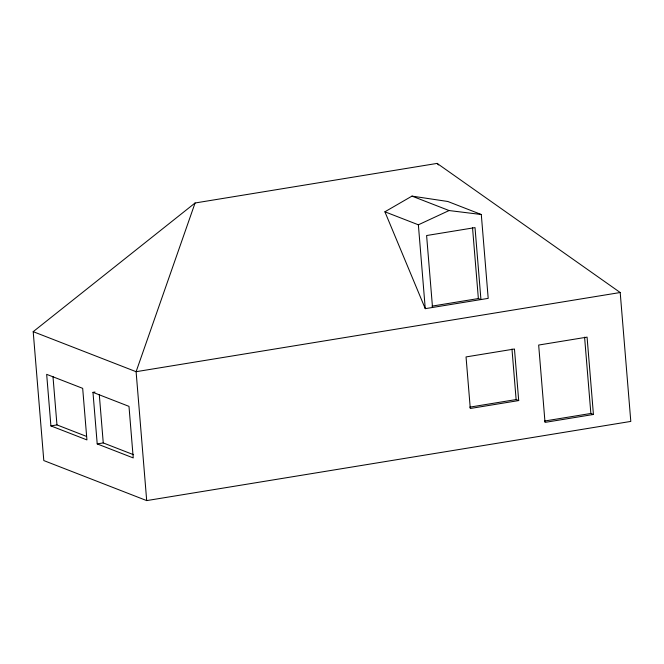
<?xml version="1.0" encoding="UTF-8"?>
<svg xmlns="http://www.w3.org/2000/svg" width="664" height="664" viewBox="0 0 664 664"><rect width="100%" height="100%" fill="white"/><g stroke="black" fill="none" stroke-linecap="round" stroke-linejoin="round"><path stroke-width="1" d="M195.075 202.993L136.103 371.699L146.694 500.598L630.8 421.416L620.201 292.517L437.128 163.402L195.075 202.993L33.2 331.668L43.799 460.567L146.694 500.598M384.896 211.791L411.979 196.112L447.826 201.491L481.3 214.513L488.198 298.368L425.259 308.66L384.896 211.791L418.37 224.805L449.08 210.546L481.3 214.513M431.965 306.137L478.362 298.551L480.935 299.555L475.017 227.611L426.603 235.529L432.521 307.474M620.201 292.517L136.103 371.699L33.2 331.668M92.977 392.358L128.99 406.368L133.232 457.919L97.21 443.917L92.977 392.358L94.993 392.026M50.904 425.898L86.926 439.908L82.685 388.349L46.671 374.347L50.904 425.898L56.963 424.91L86.337 436.339M97.21 443.917L103.26 442.921L133.588 454.724M469.73 407.148L516.127 399.562L518.7 400.566L514.459 349.007L466.045 356.925L470.286 408.484L518.7 400.566M544.463 421.051L590.86 413.464L593.433 414.469L587.076 337.129L538.662 345.048L545.019 422.387L593.433 414.469M411.979 196.112L449.08 210.546M437.128 163.402L438.514 164.938M584.586 337.163L590.86 413.464M511.969 349.032L516.127 399.562M472.527 227.644L478.362 298.551M418.37 224.805L425.259 308.66M99.276 394.457L103.26 442.921M52.971 376.447L56.963 424.91"/></g></svg>
